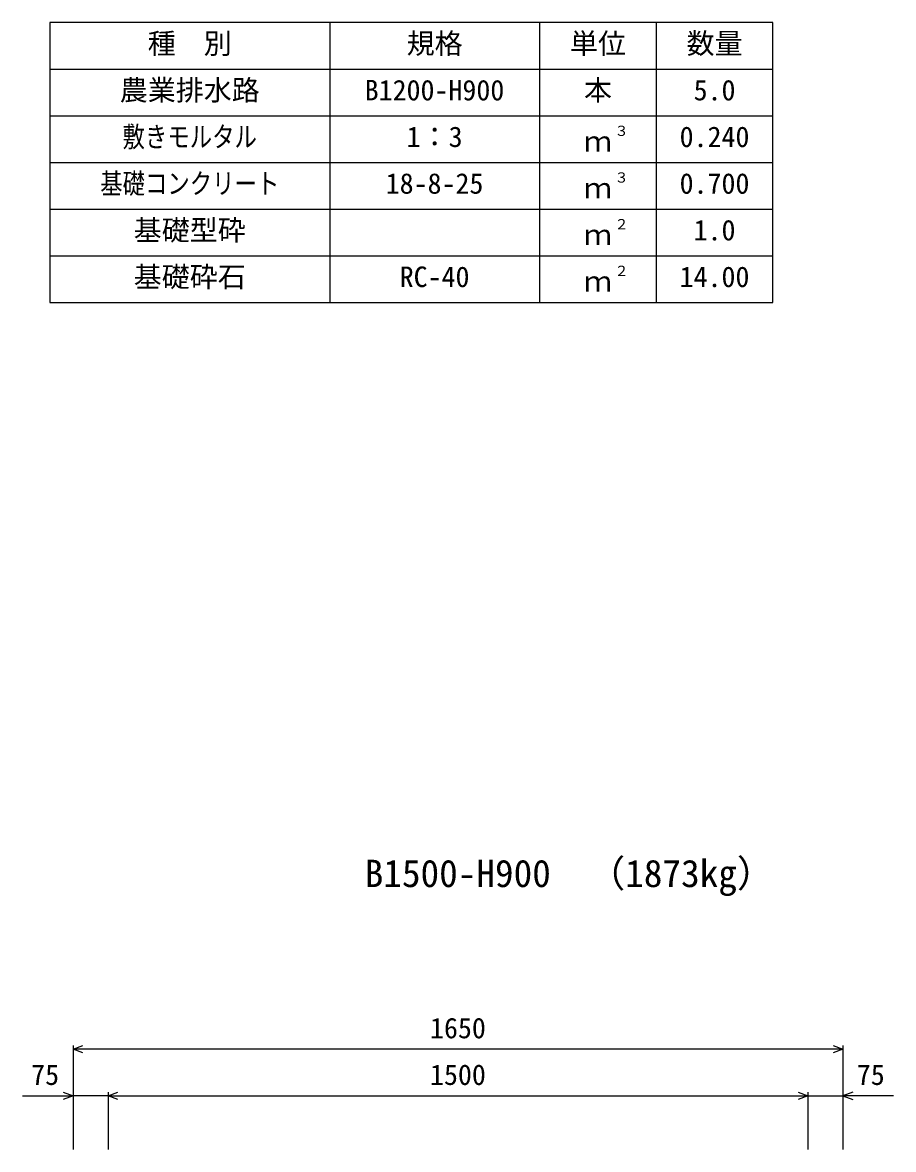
# Model space of a CAD drawing. Units: millimetres, scale not verified. Extents: x -33600 to 33600, y -11880 to 11880.
# Drawn here: x 7335 to 9202, y -5228 to -2813 of the extents above; entities that cross this region are included whole.
import ezdxf
from ezdxf.enums import TextEntityAlignment as Align

# ---------------------------------------------------------------- set-up
doc = ezdxf.new("R2010")
doc.units = ezdxf.units.MM
doc.header["$LTSCALE"] = 40
for name, color, linetype, lineweight in [('0-0_DIM', 7, 'Continuous', 25), ('0-3_HYO', 3, 'Continuous', 25), ('0-4_HYO2', 4, 'Continuous', 25), ('0-7_TXT', 7, 'Continuous', 25)]:
    doc.layers.add(name, color=color, linetype=linetype, lineweight=lineweight)
doc.styles.add('ＭＳ ゴシック', font='')
doc.styles.get('ＭＳ ゴシック').set_extended_font_data('MS Gothic')

msp = doc.modelspace()

# ---------------------------------------------------------------- linework, layer by layer
at = {"layer": '0-0_DIM'}
for p, q in [((7443.16, -5005.4), (7443.16, -5227.9)), ((9093.16, -5012.9), (7443.16, -5012.9)), ((9093.16, -5005.4), (9093.16, -5227.9)), ((7334.78, -5112.9), (7443.16, -5112.9)), ((7518.16, -5112.9), (7443.16, -5112.9)), ((7518.16, -5105.4), (7518.16, -5227.9)), ((7518.16, -5112.9), (9018.16, -5112.9)), ((9018.16, -5105.4), (9018.16, -5227.9)), ((9018.16, -5112.9), (9093.16, -5112.9)), ((9201.53, -5112.9), (9093.16, -5112.9))]:
    msp.add_line(p, q, dxfattribs=at)
for points in [[(7464.3, -5020.6), (7443.16, -5012.9), (7464.3, -5005.21)], [(9072.01, -5005.21), (9093.16, -5012.9), (9072.01, -5020.6)], [(7422.01, -5105.21), (7443.16, -5112.9), (7422.01, -5120.6)], [(7539.3, -5120.6), (7518.16, -5112.9), (7539.3, -5105.21)], [(8997.01, -5105.21), (9018.16, -5112.9), (8997.01, -5120.6)], [(9114.3, -5105.21), (9093.16, -5112.9), (9114.3, -5120.6)]]:
    msp.add_lwpolyline(points, dxfattribs=at)
at = {"layer": '0-3_HYO'}
for p, q in [((7993.16, -2813.05), (7993.16, -3413.05)), ((8443.16, -2813.05), (8443.16, -3413.05)), ((8693.16, -2813.05), (8693.16, -3413.05)), ((7393.16, -2913.05), (8943.16, -2913.05))]:
    msp.add_line(p, q, dxfattribs=at)
msp.add_lwpolyline([(7393.16, -3413.05), (8943.16, -3413.05), (8943.16, -2813.05), (7393.16, -2813.05)], close=True, dxfattribs=at)
at = {"layer": '0-4_HYO2'}
for p, q in [((7393.16, -3013.05), (8943.16, -3013.05)), ((7393.16, -3113.05), (8943.16, -3113.05)), ((7393.16, -3213.05), (8943.16, -3213.05)), ((7393.16, -3313.05), (8943.16, -3313.05))]:
    msp.add_line(p, q, dxfattribs=at)

# ---------------------------------------------------------------- texts
at = {"layer": '0-0_DIM', "style": 'ＭＳ ゴシック'}
for s, p in [('1650', (8208.16, -5002.9)), ('75', (7353.32, -5102.9)), ('1500', (8208.16, -5102.9)), ('75', (9123, -5102.9))]:
    msp.add_text(s, height=43.99, dxfattribs=at).set_placement(p, align=Align.BOTTOM_LEFT)
at = {"layer": '0-7_TXT', "style": 'ＭＳ ゴシック'}
for s, height, p in [('種\u3000別', 43.99, (7603.16, -2893.05)), ('規格', 43.99, (8158.16, -2893.05)), ('単位', 43.99, (8508.16, -2893.05)), ('数量', 43.99, (8758.16, -2893.05)), ('農業排水路', 43.99, (7543.16, -2993.05)), ('B1200-H900', 43.99, (8068.16, -2993.05)), ('本', 43.99, (8538.16, -2993.05)), ('5.0', 43.99, (8773.16, -2993.05)), ('1：3', 43.99, (8158.16, -3093.05)), ('３', 21.99, (8603.7, -3062.68)), ('0.240', 43.99, (8743.16, -3093.05)), ('ｍ', 43.99, (8538.16, -3103.05)), ('18-8-25', 43.99, (8113.16, -3193.05)), ('３', 21.99, (8603.7, -3162.68)), ('0.700', 43.99, (8743.16, -3193.05)), ('ｍ', 43.99, (8538.16, -3203.05)), ('基礎型砕', 43.99, (7573.16, -3293.05)), ('２', 21.99, (8603.7, -3262.68)), ('ｍ', 43.99, (8538.16, -3303.05)), ('1.0', 43.99, (8773.16, -3293.05)), ('基礎砕石', 43.99, (7573.16, -3393.05)), ('RC-40', 43.99, (8143.16, -3393.05)), ('ｍ', 43.99, (8538.16, -3403.05)), ('２', 21.99, (8603.7, -3362.68)), ('14.00', 43.99, (8743.16, -3393.05)), ('B1500-H900', 58.65, (8068.16, -4683.22)), ('（1873kg）', 58.65, (8546.53, -4683.22))]:
    msp.add_text(s, height=height, dxfattribs=at).set_placement(p, align=Align.BOTTOM_LEFT)
at = {"layer": '0-7_TXT', "style": 'ＭＳ ゴシック', "width": 0.8}
for s, p in [('敷きモルタル', (7549.16, -3093.05)), ('基礎コンクリート', (7501.16, -3193.05))]:
    msp.add_text(s, height=43.99, dxfattribs=at).set_placement(p, align=Align.BOTTOM_LEFT)

doc.saveas('drawing.dxf')
